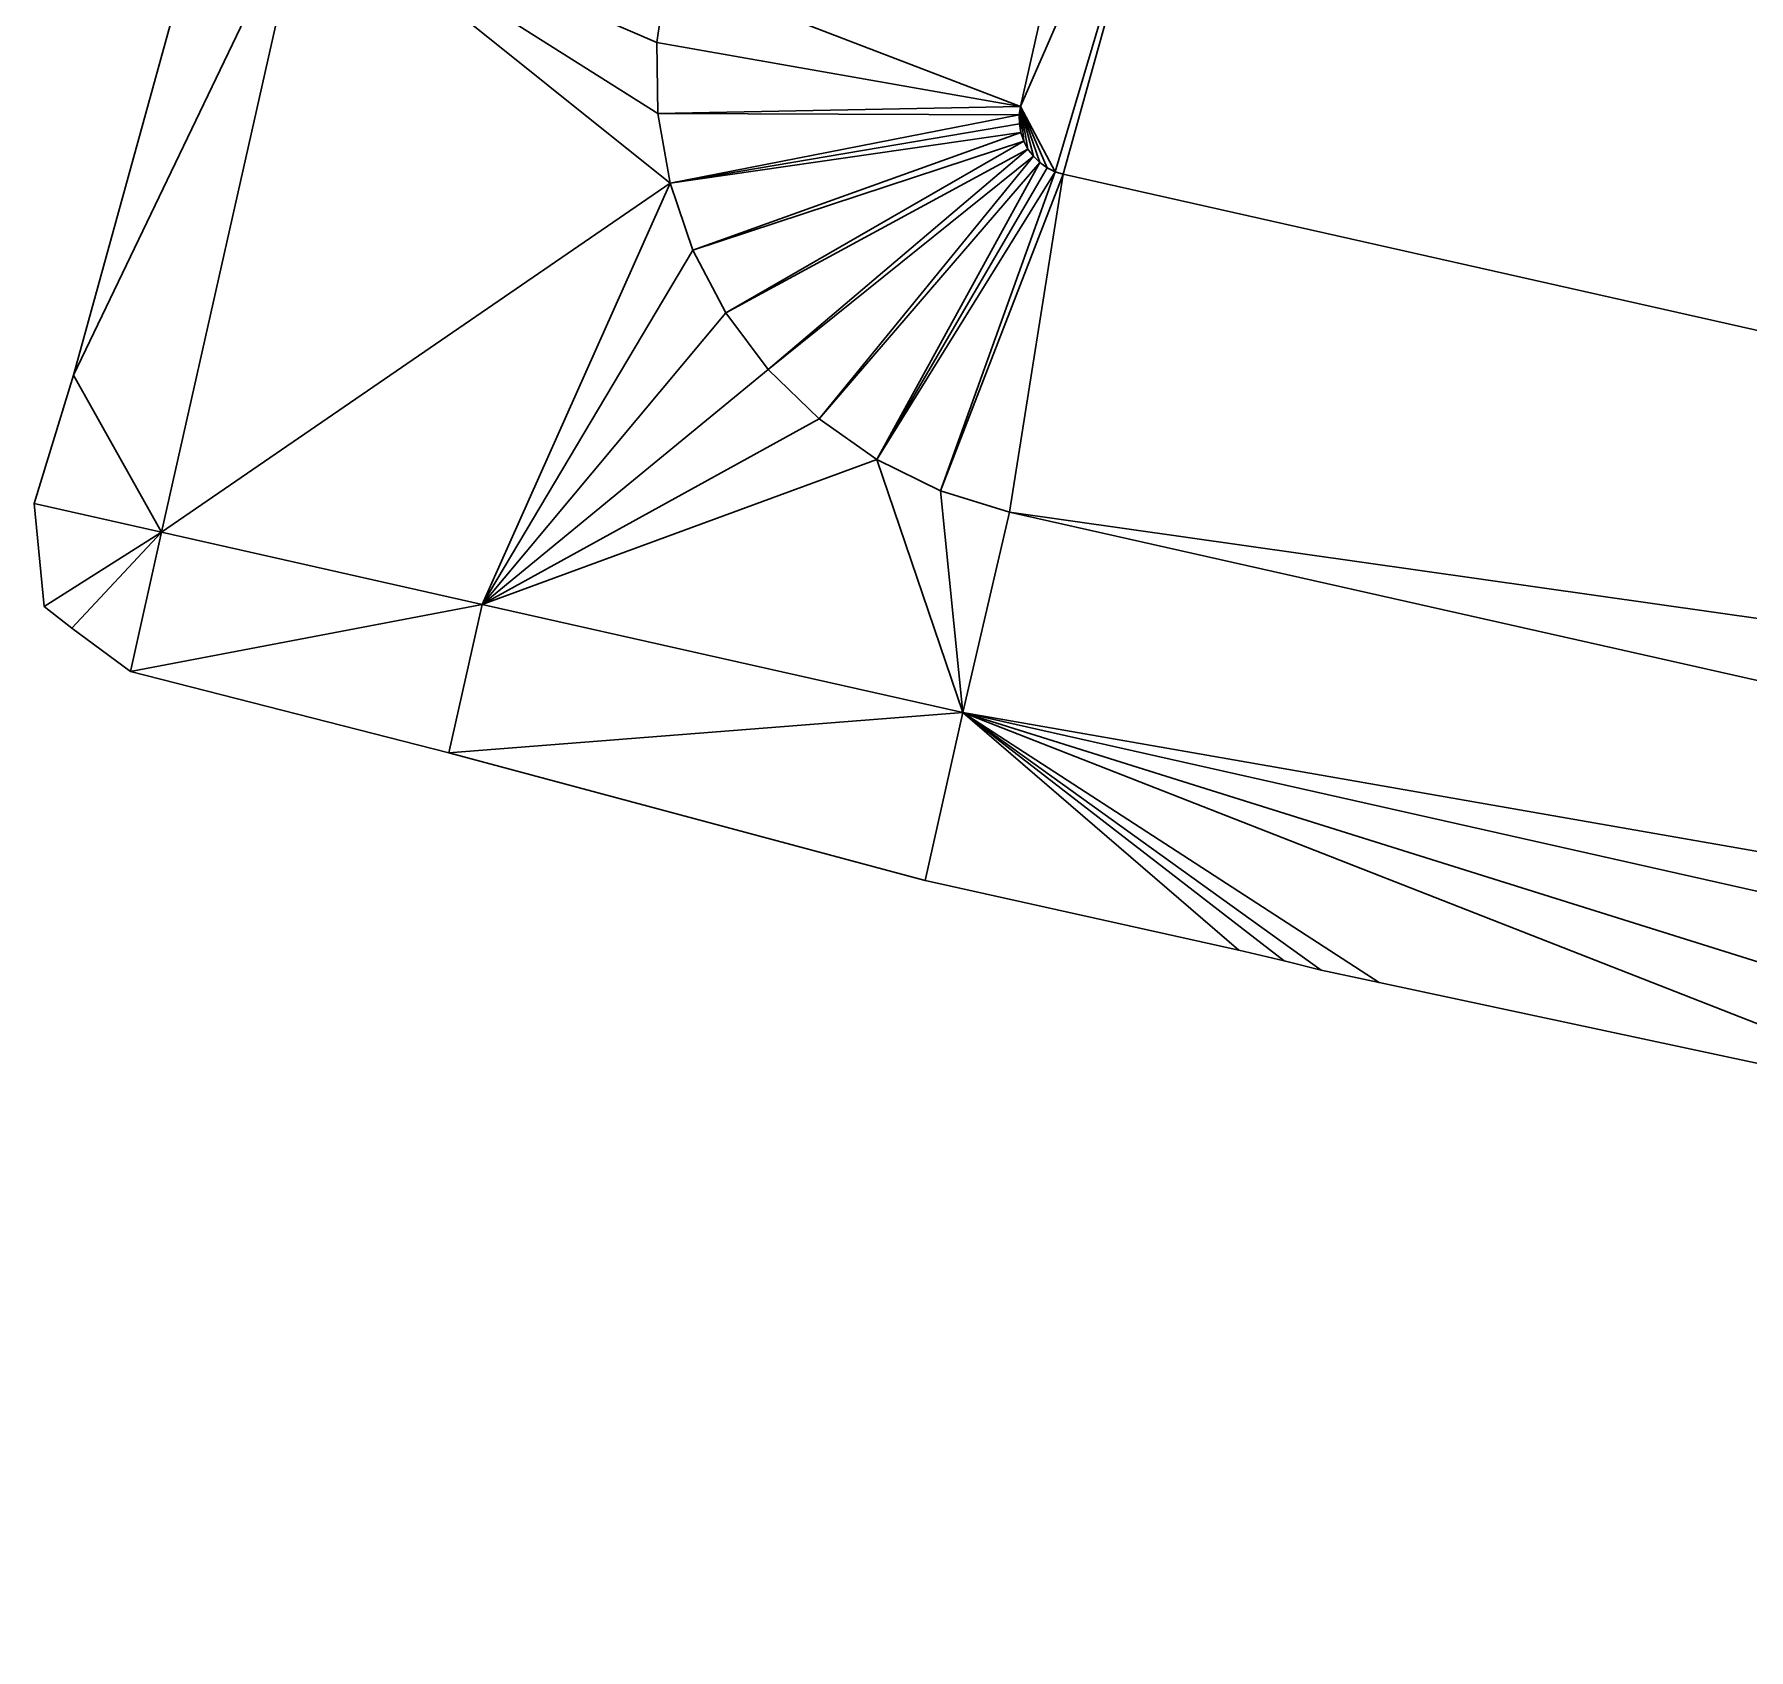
# Model space of a CAD drawing. Header units: metres. Extents: x 1882598 to 1885460, y 3171405 to 3171756.
# Drawn here: x 1884193.83 to 1884214.71, y 3171537.6 to 3171557.27 of the extents above; entities that cross this region are included whole.
import ezdxf

# ---------------------------------------------------------------- set-up
doc = ezdxf.new("R2010")
doc.units = ezdxf.units.M
doc.header["$MEASUREMENT"] = 0
doc.layers.add('TER07_Bassin IA Décaissé - Triangles surfaces projet', color=7, linetype='Continuous', true_color=0x848484)

msp = doc.modelspace()

# ---------------------------------------------------------------- linework, layer by layer
at = {"layer": 'TER07_Bassin IA Décaissé - Triangles surfaces projet', "color": 252, "linetype": 'Continuous', "lineweight": 30, "true_color": 0x848484}
for points in [[(1884259.646, 3171554.156, 150.879), (1884207.908, 3171561.125, 148.6), (1884208.451, 3171565.675, 150.879), (1884259.646, 3171554.156, 150.879)], [(1884259.646, 3171554.156, 150.879), (1884208.451, 3171565.675, 150.879), (1884260.655, 3171558.547, 150.959), (1884259.646, 3171554.156, 150.879)], [(1884205.841, 3171556.393, 148.6), (1884207.908, 3171561.125, 148.6), (1884206.264, 3171555.601, 148.6), (1884205.841, 3171556.393, 148.6)], [(1884207.908, 3171561.125, 148.6), (1884205.841, 3171556.393, 148.6), (1884206.739, 3171560.386, 148.6), (1884207.908, 3171561.125, 148.6)], [(1884206.264, 3171555.601, 148.6), (1884207.908, 3171561.125, 148.6), (1884206.361, 3171555.571, 148.6), (1884206.264, 3171555.601, 148.6)], [(1884257.057, 3171544.164, 148.6), (1884206.361, 3171555.571, 148.6), (1884207.908, 3171561.125, 148.6), (1884257.057, 3171544.164, 148.6)], [(1884207.908, 3171561.125, 148.6), (1884258.321, 3171549.782, 148.6), (1884258.418, 3171549.752, 148.6), (1884207.908, 3171561.125, 148.6)], [(1884257.057, 3171544.164, 148.6), (1884207.908, 3171561.125, 148.6), (1884258.418, 3171549.752, 148.6), (1884257.057, 3171544.164, 148.6)], [(1884258.321, 3171549.782, 148.6), (1884207.908, 3171561.125, 148.6), (1884259.646, 3171554.156, 150.879), (1884258.321, 3171549.782, 148.6)], [(1884205.841, 3171556.393, 148.6), (1884201.541, 3171558.045, 150.879), (1884206.739, 3171560.386, 148.6), (1884205.841, 3171556.393, 148.6)], [(1884196.006, 3171559.27, 151.734), (1884197.14, 3171559.015, 150.959), (1884194.311, 3171553.122, 151.937), (1884196.006, 3171559.27, 151.734)], [(1884197.14, 3171559.015, 150.959), (1884195.384, 3171551.21, 150.959), (1884194.311, 3171553.122, 151.937), (1884197.14, 3171559.015, 150.959)], [(1884195.384, 3171551.21, 150.959), (1884197.14, 3171559.015, 150.959), (1884201.575, 3171555.461, 150.819), (1884195.384, 3171551.21, 150.959)], [(1884201.575, 3171555.461, 150.819), (1884197.14, 3171559.015, 150.959), (1884201.428, 3171556.31, 150.839), (1884201.575, 3171555.461, 150.819)], [(1884201.428, 3171556.31, 150.839), (1884197.14, 3171559.015, 150.959), (1884201.415, 3171557.172, 150.859), (1884201.428, 3171556.31, 150.839)], [(1884201.415, 3171557.172, 150.859), (1884197.14, 3171559.015, 150.959), (1884201.541, 3171558.045, 150.879), (1884201.415, 3171557.172, 150.859)], [(1884201.541, 3171558.045, 150.879), (1884205.841, 3171556.393, 148.6), (1884201.415, 3171557.172, 150.859), (1884201.541, 3171558.045, 150.879)], [(1884205.841, 3171556.393, 148.6), (1884201.428, 3171556.31, 150.839), (1884201.415, 3171557.172, 150.859), (1884205.841, 3171556.393, 148.6)], [(1884205.827, 3171556.293, 148.6), (1884201.428, 3171556.31, 150.839), (1884205.841, 3171556.393, 148.6), (1884205.827, 3171556.293, 148.6)], [(1884201.428, 3171556.31, 150.839), (1884205.827, 3171556.293, 148.6), (1884201.575, 3171555.461, 150.819), (1884201.428, 3171556.31, 150.839)], [(1884205.828, 3171556.183, 148.6), (1884201.575, 3171555.461, 150.819), (1884205.827, 3171556.293, 148.6), (1884205.828, 3171556.183, 148.6)], [(1884205.828, 3171556.183, 148.6), (1884205.827, 3171556.293, 148.6), (1884205.841, 3171556.393, 148.6), (1884205.828, 3171556.183, 148.6)], [(1884205.841, 3171556.393, 148.6), (1884205.847, 3171556.076, 148.6), (1884205.828, 3171556.183, 148.6), (1884205.841, 3171556.393, 148.6)], [(1884206.166, 3171555.649, 148.6), (1884205.841, 3171556.393, 148.6), (1884206.264, 3171555.601, 148.6), (1884206.166, 3171555.649, 148.6)], [(1884206.077, 3171555.712, 148.6), (1884205.999, 3171555.788, 148.6), (1884205.841, 3171556.393, 148.6), (1884206.077, 3171555.712, 148.6)], [(1884205.841, 3171556.393, 148.6), (1884205.999, 3171555.788, 148.6), (1884205.933, 3171555.876, 148.6), (1884205.841, 3171556.393, 148.6)], [(1884205.882, 3171555.972, 148.6), (1884205.847, 3171556.076, 148.6), (1884205.841, 3171556.393, 148.6), (1884205.882, 3171555.972, 148.6)], [(1884206.166, 3171555.649, 148.6), (1884206.077, 3171555.712, 148.6), (1884205.841, 3171556.393, 148.6), (1884206.166, 3171555.649, 148.6)], [(1884205.841, 3171556.393, 148.6), (1884205.933, 3171555.876, 148.6), (1884205.882, 3171555.972, 148.6), (1884205.841, 3171556.393, 148.6)], [(1884205.828, 3171556.183, 148.6), (1884205.847, 3171556.076, 148.6), (1884201.575, 3171555.461, 150.819), (1884205.828, 3171556.183, 148.6)], [(1884201.575, 3171555.461, 150.819), (1884205.847, 3171556.076, 148.6), (1884201.853, 3171554.645, 150.799), (1884201.575, 3171555.461, 150.819)], [(1884205.847, 3171556.076, 148.6), (1884205.882, 3171555.972, 148.6), (1884201.853, 3171554.645, 150.799), (1884205.847, 3171556.076, 148.6)], [(1884201.853, 3171554.645, 150.799), (1884205.882, 3171555.972, 148.6), (1884202.255, 3171553.883, 150.779), (1884201.853, 3171554.645, 150.799)], [(1884205.882, 3171555.972, 148.6), (1884205.933, 3171555.876, 148.6), (1884202.255, 3171553.883, 150.779), (1884205.882, 3171555.972, 148.6)], [(1884205.933, 3171555.876, 148.6), (1884202.771, 3171553.193, 150.759), (1884202.255, 3171553.883, 150.779), (1884205.933, 3171555.876, 148.6)], [(1884205.933, 3171555.876, 148.6), (1884205.999, 3171555.788, 148.6), (1884202.771, 3171553.193, 150.759), (1884205.933, 3171555.876, 148.6)], [(1884202.771, 3171553.193, 150.759), (1884205.999, 3171555.788, 148.6), (1884203.389, 3171552.593, 150.739), (1884202.771, 3171553.193, 150.759)], [(1884205.999, 3171555.788, 148.6), (1884206.077, 3171555.712, 148.6), (1884203.389, 3171552.593, 150.739), (1884205.999, 3171555.788, 148.6)], [(1884204.094, 3171552.096, 150.719), (1884203.389, 3171552.593, 150.739), (1884206.077, 3171555.712, 148.6), (1884204.094, 3171552.096, 150.719)], [(1884206.166, 3171555.649, 148.6), (1884204.094, 3171552.096, 150.719), (1884206.077, 3171555.712, 148.6), (1884206.166, 3171555.649, 148.6)], [(1884206.166, 3171555.649, 148.6), (1884206.264, 3171555.601, 148.6), (1884204.094, 3171552.096, 150.719), (1884206.166, 3171555.649, 148.6)], [(1884195.384, 3171551.21, 150.959), (1884201.575, 3171555.461, 150.819), (1884199.287, 3171550.332, 150.879), (1884195.384, 3171551.21, 150.959)], [(1884201.853, 3171554.645, 150.799), (1884199.287, 3171550.332, 150.879), (1884201.575, 3171555.461, 150.819), (1884201.853, 3171554.645, 150.799)], [(1884206.264, 3171555.601, 148.6), (1884204.867, 3171551.716, 150.699), (1884204.094, 3171552.096, 150.719), (1884206.264, 3171555.601, 148.6)], [(1884206.264, 3171555.601, 148.6), (1884206.361, 3171555.571, 148.6), (1884204.867, 3171551.716, 150.699), (1884206.264, 3171555.601, 148.6)], [(1884204.867, 3171551.716, 150.699), (1884206.361, 3171555.571, 148.6), (1884205.71, 3171551.455, 150.679), (1884204.867, 3171551.716, 150.699)], [(1884257.057, 3171544.164, 148.6), (1884205.71, 3171551.455, 150.679), (1884206.361, 3171555.571, 148.6), (1884257.057, 3171544.164, 148.6)], [(1884202.255, 3171553.883, 150.779), (1884199.287, 3171550.332, 150.879), (1884201.853, 3171554.645, 150.799), (1884202.255, 3171553.883, 150.779)], [(1884202.771, 3171553.193, 150.759), (1884199.287, 3171550.332, 150.879), (1884202.255, 3171553.883, 150.779), (1884202.771, 3171553.193, 150.759)], [(1884203.389, 3171552.593, 150.739), (1884199.287, 3171550.332, 150.879), (1884202.771, 3171553.193, 150.759), (1884203.389, 3171552.593, 150.739)], [(1884194.311, 3171553.122, 151.937), (1884195.384, 3171551.21, 150.959), (1884193.833, 3171551.559, 152.019), (1884194.311, 3171553.122, 151.937)], [(1884204.094, 3171552.096, 150.719), (1884199.287, 3171550.332, 150.879), (1884203.389, 3171552.593, 150.739), (1884204.094, 3171552.096, 150.719)], [(1884205.14, 3171549.015, 150.719), (1884199.287, 3171550.332, 150.879), (1884204.094, 3171552.096, 150.719), (1884205.14, 3171549.015, 150.719)], [(1884204.867, 3171551.716, 150.699), (1884205.14, 3171549.015, 150.719), (1884204.094, 3171552.096, 150.719), (1884204.867, 3171551.716, 150.699)], [(1884205.71, 3171551.455, 150.679), (1884205.14, 3171549.015, 150.719), (1884204.867, 3171551.716, 150.699), (1884205.71, 3171551.455, 150.679)], [(1884195.384, 3171551.21, 150.959), (1884193.954, 3171550.305, 152.087), (1884193.833, 3171551.559, 152.019), (1884195.384, 3171551.21, 150.959)], [(1884205.71, 3171551.455, 150.679), (1884256.304, 3171540.071, 150.679), (1884205.14, 3171549.015, 150.719), (1884205.71, 3171551.455, 150.679)], [(1884257.057, 3171544.164, 148.6), (1884256.304, 3171540.071, 150.679), (1884205.71, 3171551.455, 150.679), (1884257.057, 3171544.164, 148.6)], [(1884193.954, 3171550.305, 152.087), (1884195.384, 3171551.21, 150.959), (1884194.292, 3171550.041, 152.103), (1884193.954, 3171550.305, 152.087)], [(1884194.292, 3171550.041, 152.103), (1884195.384, 3171551.21, 150.959), (1884195.003, 3171549.517, 152.116), (1884194.292, 3171550.041, 152.103)], [(1884195.384, 3171551.21, 150.959), (1884199.287, 3171550.332, 150.879), (1884195.003, 3171549.517, 152.116), (1884195.384, 3171551.21, 150.959)], [(1884195.003, 3171549.517, 152.116), (1884199.287, 3171550.332, 150.879), (1884198.88, 3171548.524, 152.114), (1884195.003, 3171549.517, 152.116)], [(1884205.14, 3171549.015, 150.719), (1884198.88, 3171548.524, 152.114), (1884199.287, 3171550.332, 150.879), (1884205.14, 3171549.015, 150.719)], [(1884195.003, 3171549.517, 152.116), (1884195.003, 3171549.517, 152.116), (1884194.292, 3171550.041, 152.103), (1884195.003, 3171549.517, 152.116)], [(1884204.681, 3171546.972, 152.115), (1884198.88, 3171548.524, 152.114), (1884205.14, 3171549.015, 150.719), (1884204.681, 3171546.972, 152.115)], [(1884204.681, 3171546.972, 152.115), (1884205.14, 3171549.015, 150.719), (1884208.502, 3171546.122, 152.108), (1884204.681, 3171546.972, 152.115)], [(1884255.85, 3171537.605, 150.719), (1884205.14, 3171549.015, 150.719), (1884256.304, 3171540.071, 150.679), (1884255.85, 3171537.605, 150.719)], [(1884255.85, 3171537.605, 150.719), (1884230.437, 3171541.082, 152.176), (1884205.14, 3171549.015, 150.719), (1884255.85, 3171537.605, 150.719)], [(1884209.504, 3171545.877, 152.121), (1884205.14, 3171549.015, 150.719), (1884210.208, 3171545.729, 152.114), (1884209.504, 3171545.877, 152.121)], [(1884209.051, 3171545.992, 152.113), (1884205.14, 3171549.015, 150.719), (1884209.504, 3171545.877, 152.121), (1884209.051, 3171545.992, 152.113)], [(1884210.208, 3171545.729, 152.114), (1884205.14, 3171549.015, 150.719), (1884217.522, 3171544.165, 152.061), (1884210.208, 3171545.729, 152.114)], [(1884217.522, 3171544.165, 152.061), (1884205.14, 3171549.015, 150.719), (1884230.437, 3171541.082, 152.176), (1884217.522, 3171544.165, 152.061)], [(1884208.502, 3171546.122, 152.108), (1884205.14, 3171549.015, 150.719), (1884209.051, 3171545.992, 152.113), (1884208.502, 3171546.122, 152.108)], [(1884204.681, 3171546.972, 152.115), (1884198.88, 3171548.524, 152.114), (1884198.88, 3171548.524, 152.114), (1884204.681, 3171546.972, 152.115)]]:
    msp.add_3dface(points, dxfattribs=at)

doc.saveas('drawing.dxf')
